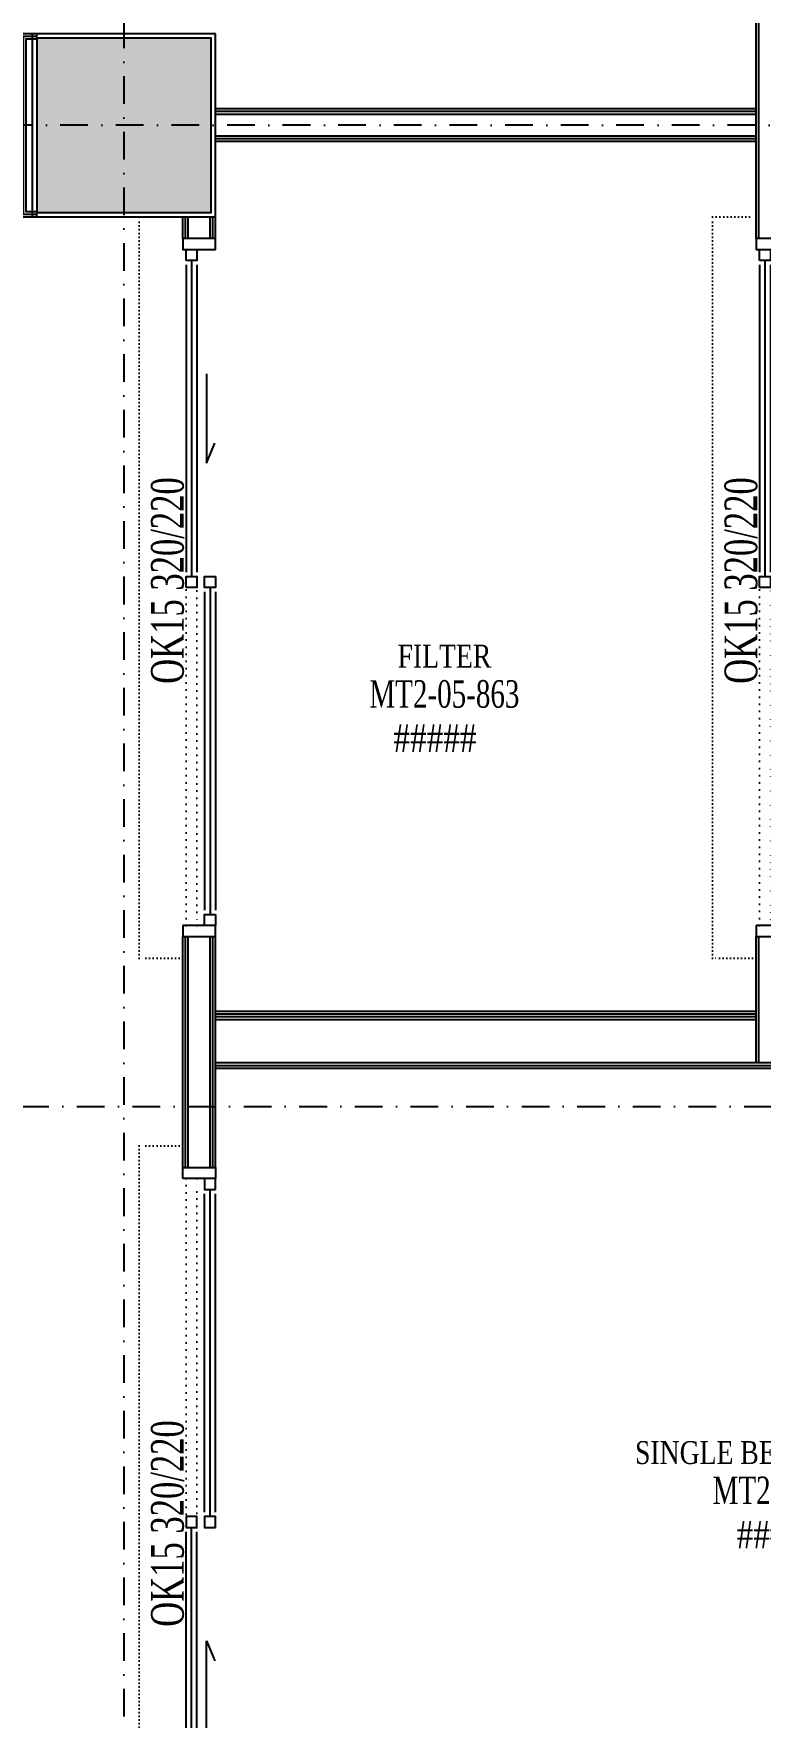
# Model space of a CAD drawing. Header units: inches. Extents: x -772 to 6765, y -813 to 4093.
# Drawn here: x 5059 to 5392, y 970 to 1742 of the extents above; entities that cross this region are included whole.
import ezdxf
from ezdxf.enums import TextEntityAlignment as Align

# ---------------------------------------------------------------- set-up
doc = ezdxf.new("R2010")
doc.units = ezdxf.units.IN
doc.header["$MEASUREMENT"] = 0
doc.set_wipeout_variables(frame=1)
doc.linetypes.add('DASHDOT', pattern=[25.4, 12.7, -6.35, 0, -6.35])
doc.linetypes.add('DOT2', pattern=[3.175, 0, -3.175])
for name, color, linetype in [('FHM_BEYAZ ALÇIPAN', 7, 'Continuous'), ('FHM_SERAMİK', 9, 'Continuous'), ('FHM_WAL_Siva', 30, 'Continuous'), ('FHM_YEŞİL ALÇIPAN', 3, 'Continuous'), ('H_GAP_Cam', 153, 'Continuous'), ('H_GAP_Kapi_', 120, 'Continuous'), ('H_GAP_KapiIzdusum', 8, 'DOT2'), ('H_GAP_PozKapi', 9, 'Continuous'), ('H_GAP_WipeoutKapi', 255, 'DOT2'), ('H_ROM_MahalEng', 61, 'Continuous'), ('H_ROM_MahalNumarasi', 61, 'Continuous'), ('H_STR_Aks', 250, 'DASHDOT'), ('H_STR_Betonarme', 4, 'Continuous'), ('H_STR_BetonarmeTarama', 251, 'Continuous')]:
    doc.layers.add(name, color=color, linetype=linetype)
doc.styles.add('HG', font='times.ttf')
doc.styles.add('HG_POZ', font='times.ttf')
doc.styles.add('XR_IZM_MH_PLN_04_ROM$0$HG', font='times.ttf')

# ---------------------------------------------------------------- blocks, each defined once
blk = doc.blocks.new('*U44')
at = {"layer": 'H_GAP_PozKapi', "color": 132, "style": 'HG_POZ', "width": 0.7}
blk.add_attdef('KAPIPOZ', text='', height=15, dxfattribs=at).set_placement((156.79, -22.06), align=Align.MIDDLE)
at = {"ltscale": 50}
blk.add_wipeout([(0, 3.5), (320, 3.5), (320, -18.5), (0, -18.5)], dxfattribs=at).dxf.layer = 'H_GAP_WipeoutKapi'
for points in [[(0, -15), (5, -15), (5, 0), (0, 0)], [(155, 0), (160, 0), (160, -5), (155, -5)], [(310, 0), (315, 0), (315, -5), (310, -5)], [(315, -15), (320, -15), (320, 0), (315, 0)], [(10, -13.5), (5, -13.5), (5, -8.5), (10, -8.5)], [(160, -13.5), (155, -13.5), (155, -8.5), (160, -8.5)]]:
    blk.add_lwpolyline(points, close=True)
at = {"layer": 'H_GAP_Cam'}
for p, q in [((162, 0), (308, 0)), ((62, -4.16), (103, -4.16)), ((103, -4.16), (93.83, -0.33)), ((160, -2.5), (310, -2.5)), ((162, -5), (308, -5)), ((10, -11), (155, -11)), ((12, -8.5), (153, -8.5)), ((12, -13.5), (153, -13.5))]:
    blk.add_line(p, q, dxfattribs=at)
at = {"layer": 'H_GAP_Kapi_', "linetype": 'DOT2', "ltscale": 0.5}
blk.add_lwpolyline([(330, -15), (330, -35), (-10, -35), (-10, -15)], dxfattribs=at)
at = {"layer": 'H_GAP_KapiIzdusum', "linetype": 'DOT2'}
blk.add_lwpolyline([(155, -8.5), (315, -8.5), (315, -13.5), (155, -13.5)], dxfattribs=at)
blk = doc.blocks.new('Not_Mahal')
at = {"color": 0, "style": 'XR_IZM_MH_PLN_04_ROM$0$HG', "width": 0.7}
blk.add_attdef('NO', text='', height=18, dxfattribs=at).set_placement((0, 22.5), align=Align.MIDDLE_CENTER)

msp = doc.modelspace()

# ---------------------------------------------------------------- hatches: boundary and pattern name
at = {"layer": 'H_STR_BetonarmeTarama'}
h = msp.add_hatch(color=256, dxfattribs=at)
h.dxf.hatch_style = 1
h.paths.add_polyline_path([(5060, 1740), (5060, 1660), (5140, 1660), (5140, 1740)])

# ---------------------------------------------------------------- linework, layer by layer
at = {"layer": 'FHM_BEYAZ ALÇIPAN'}
for points in [[(5390, 1270), (5390, 2577)], [(5391.25, 1270), (5391.25, 2577)], [(5060, 1740), (5060, 1742), (5052.5, 1742), (5052.5, 1658), (5060, 1658), (5060, 1660)], [(5060, 1740.75), (5053.75, 1740.75), (5053.75, 1659.25), (5060, 1659.25)], [(5060, 1739.5), (5055, 1739.5), (5055, 1660.5), (5060, 1660.5)], [(5390, 1707.501), (5142, 1707.501)], [(5390, 1706.251), (5142, 1706.251)], [(5390, 1705.001), (5142, 1705.001)], [(5390, 1695.001), (5142, 1695.001)], [(5390, 1693.751), (5142, 1693.751)], [(5390, 1692.501), (5142, 1692.501)], [(5127, 892), (5127, 1658)], [(5128.25, 892), (5128.25, 1658)], [(5129.5, 892), (5129.5, 1658)], [(5139.5, 892), (5139.5, 1658)], [(5140.75, 892), (5140.75, 1658)], [(5142, 892), (5142, 1658)], [(5990, 1270), (5142, 1270)], [(5990, 1268.75), (5142, 1268.75)], [(5990, 1267.5), (5142, 1267.5)]]:
    msp.add_lwpolyline(points, dxfattribs=at)
at = {"layer": 'FHM_SERAMİK'}
msp.add_lwpolyline([(5142, 1293.75), (5390, 1293.75)], dxfattribs=at)
at = {"layer": 'FHM_WAL_Siva'}
msp.add_lwpolyline([(5142, 1742), (5058, 1742), (5058, 1658), (5142, 1658)], close=True, dxfattribs=at)
at = {"layer": 'FHM_YEŞİL ALÇIPAN'}
for points in [[(5142, 1292.5), (5390, 1292.5)], [(5142, 1291.25), (5390, 1291.25)], [(5142, 1290), (5390, 1290)]]:
    msp.add_lwpolyline(points, dxfattribs=at)
at = {"layer": 'H_STR_Aks'}
for p, q in [((5100, 4043.005), (5100, -712.77)), ((6664.509, 1700), (-659.052, 1700)), ((-659.052, 1250), (6664.509, 1250))]:
    msp.add_line(p, q, dxfattribs=at)
at = {"layer": 'H_STR_Betonarme'}
msp.add_lwpolyline([(5060, 1740), (5060, 1660), (5140, 1660), (5140, 1740)], close=True, dxfattribs=at)

# ---------------------------------------------------------------- block references
at = {"layer": 'H_ROM_MahalNumarasi'}
ref = msp.add_blockref('Not_Mahal', (5246.99, 1439.219), dxfattribs=dict(at, xscale=0.7, yscale=0.7))
ref.add_attrib('ROOMNAME', 'FILTER', dxfattribs={"layer": 'H_ROM_MahalEng', "height": 10.5, "style": 'HG', "width": 0.8}).set_placement((5246.99, 1456.544), align=Align.MIDDLE_CENTER)
ref.add_attrib('NO', 'MT2-05-863', dxfattribs={"layer": '0', "color": 0, "height": 12.6, "style": 'HG', "width": 0.7}).set_placement((5246.99, 1439.219), align=Align.MIDDLE_CENTER)
ref.add_attrib('ALAN', '#####', dxfattribs={"layer": '0', "color": 0, "height": 12.6, "style": 'HG', "width": 0.8}).set_placement((5261.69, 1418.919), align=Align.MIDDLE_RIGHT)
ref = msp.add_blockref('Not_Mahal', (5404.382, 1074.01), dxfattribs=dict(at, xscale=0.7, yscale=0.7))
ref.add_attrib('ROOMNAME', 'SINGLE BED ICU ROOM', dxfattribs={"layer": 'H_ROM_MahalEng', "height": 10.5, "style": 'HG', "width": 0.8}).set_placement((5404.382, 1091.335), align=Align.MIDDLE_CENTER)
ref.add_attrib('NO', 'MT2-05-065', dxfattribs={"layer": '0', "color": 0, "height": 12.6, "style": 'HG', "width": 0.7}).set_placement((5404.382, 1074.01), align=Align.MIDDLE_CENTER)
ref.add_attrib('ALAN', '#####', dxfattribs={"layer": '0', "color": 0, "height": 12.6, "style": 'HG', "width": 0.8}).set_placement((5419.082, 1053.71), align=Align.MIDDLE_RIGHT)

# ---------------------------------------------------------------- next in the draw order: block references
at = {"layer": 'H_GAP_Kapi_'}
ref = msp.add_blockref('*U44', (5142, 1648), dxfattribs=dict(at, rotation=270))
ref.add_attrib('KAPIPOZ', 'OK15 320/220', dxfattribs={"layer": 'H_GAP_PozKapi', "color": 132, "height": 15, "rotation": 450, "style": 'HG_POZ', "width": 0.7}).set_placement((5119.942, 1491.221), align=Align.MIDDLE)
ref = msp.add_blockref('*U44', (5405, 1648), dxfattribs=dict(at, rotation=270))
ref.add_attrib('KAPIPOZ', 'OK15 320/220', dxfattribs={"layer": 'H_GAP_PozKapi', "color": 132, "height": 15, "rotation": 450, "style": 'HG_POZ', "width": 0.7}).set_placement((5382.942, 1491.221), align=Align.MIDDLE)
ref = msp.add_blockref('*U44', (5142, 902), dxfattribs=dict(at, xscale=-1, rotation=270))
ref.add_attrib('KAPIPOZ', 'OK15 320/220', dxfattribs={"layer": 'H_GAP_PozKapi', "color": 132, "height": 15, "rotation": 450, "style": 'HG_POZ', "width": 0.7}).set_placement((5119.942, 1058.794), align=Align.MIDDLE)

doc.saveas('drawing.dxf')
